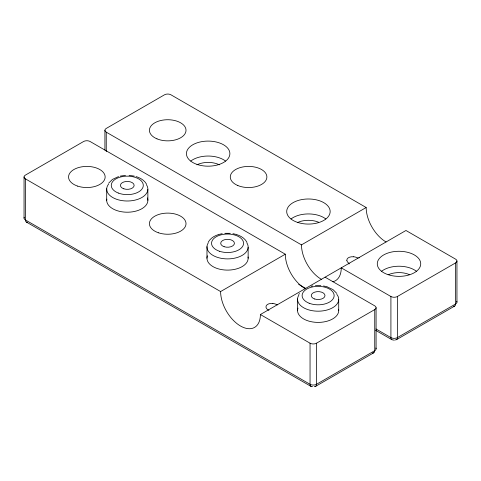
<?xml version="1.0" encoding="UTF-8"?>
<svg xmlns="http://www.w3.org/2000/svg" width="481" height="481" viewBox="0 0 481 481"><rect width="100%" height="100%" fill="white"/><g stroke="black" fill="none" stroke-linecap="round" stroke-linejoin="round"><path stroke-width="0.72" d="M24.05 218.067L24.05 176.984M104.918 130.291L104.918 150.102M106.698 200.324L106.71 188.774M206.974 258.219L206.986 246.669M297.547 310.516L297.559 298.96M376.082 348.797L376.082 307.714M208.171 242.244C210.293 238.329 214.328 235.852 218.488 234.578M298.743 294.534L299.41 293.458M108.562 183.267L112.41 179.431L118.554 176.569M285.299 254.208L90.085 141.498A4.576 2.639 0 0 0 83.616 141.498L25.391 175.114A4.576 2.639 0 0 0 25.391 178.848L220.605 291.558L285.299 254.208A28.132 16.246 60 0 0 305.195 288.66M366.167 207.515L170.953 94.811A4.576 2.639 0 0 0 164.484 94.811L106.259 128.427A4.576 2.639 0 0 0 106.259 132.161L301.473 244.871L366.167 207.515A28.132 16.246 60 0 0 386.063 241.973M220.605 291.558A28.132 16.246 60 0 0 240.5 326.016A28.132 16.246 60 0 0 260.395 314.526L405.958 230.489L455.609 259.157A4.576 2.639 0 0 1 455.609 262.891L455.609 303.98A4.576 2.639 60 0 1 453.264 306.217M260.395 314.526L310.047 343.193A4.576 2.639 0 0 0 316.516 343.193L374.741 309.578A4.576 2.639 0 0 0 374.741 305.844L325.09 277.176M332.816 281.752A28.132 16.246 60 0 0 341.263 267.839L390.915 296.506A4.576 2.639 0 0 0 397.384 296.506L455.609 262.891M315.566 386.375L373.797 352.759M396.44 339.688L454.665 306.072M218.831 234.463L222.186 233.658M120.202 176.118L125.469 175.355M311.051 286.303L312.758 285.954M224.843 233.315L230.279 233.315M315.416 285.606L320.851 285.606M393.753 340.277L394.234 340.271M129.1 175.355L134.367 176.118M232.936 233.658L236.291 234.463M323.509 285.954L326.864 286.754M136.015 176.569C140.296 177.832 144.492 180.321 146.675 184.349M236.634 234.578C240.795 235.852 244.829 238.329 246.951 242.244M327.206 286.868L333.008 289.616L336.856 293.458M298.629 284.313L305.778 288.438M375.968 328.962L390.915 337.596A4.576 2.639 -60 0 0 393.26 339.833M375.607 330.303L391.865 339.688M26.335 222.03L310.997 386.375M338.708 299.651L338.72 310.516M248.136 247.36L248.148 258.219M147.859 189.466L147.871 200.324M456.95 261.021L456.95 302.11M397.384 296.506L397.384 337.596A4.576 2.639 60 0 1 395.039 339.833M390.915 296.506L390.915 337.596A4.576 2.639 0 0 0 397.384 337.596L455.609 303.98A4.576 2.639 0 0 0 456.691 301.238M374.741 309.578L374.741 350.667A4.576 2.639 60 0 1 372.396 352.904M316.516 343.193L316.516 384.283A4.576 2.639 60 0 1 314.171 386.52M310.047 343.193L310.047 384.283A4.576 2.639 -60 0 0 312.56 386.471M106.259 132.161L106.259 151.581M25.391 178.848L25.391 219.937A4.576 2.639 -60 0 0 27.435 222.228M338.612 309.283A20.587 11.887 0 0 1 317.075 322.384A20.587 11.887 0 0 1 297.986 308.08M248.04 256.992A20.587 11.887 0 0 1 226.503 270.094A20.587 11.887 0 0 1 207.413 255.784M147.433 197.889A20.587 11.887 0 0 1 128.343 212.199A20.587 11.887 0 0 1 106.806 199.098M272.865 303.427A6.806 2.784 11.5 0 1 277.345 304.87M272.835 303.481A6.806 4.058 8.8 0 0 265.963 306.992A6.806 4.582 -2.9 0 0 268.933 310.335M336.856 294.372A20.587 11.887 0 0 1 318.867 311.183A20.587 11.887 0 0 1 298.845 295.154M246.849 242.863A20.587 11.887 0 0 1 227.561 258.898A20.587 11.887 0 0 1 208.273 242.863M146.573 184.969A20.587 11.887 0 0 1 126.551 200.998A20.587 11.887 0 0 1 108.556 184.187M24.266 217.268A4.576 2.639 0 0 0 25.391 219.937L310.047 384.283A4.576 2.639 0 0 0 316.516 384.283L374.741 350.667A4.576 2.639 0 0 0 375.865 347.997M321.368 279.323A28.132 16.246 60 0 1 301.473 244.871M349.128 263.943A6.812 4.798 -14.5 0 1 348.623 263.642M349.068 263.293A6.812 4.588 -2.9 0 1 346.837 260.305M359.018 257.684A6.812 3.217 2.4 0 1 359.265 257.84M353.733 256.734A6.812 2.82 11.3 0 1 358.02 258.056M346.831 260.305A6.806 4.058 8.8 0 1 353.703 256.794M190.759 161.063A21.729 12.548 0 0 1 225.547 161.063M196.921 164.827A17.154 9.903 0 0 1 219.384 164.827M291.035 218.957A21.729 12.548 0 0 1 325.823 218.957M298.148 222.282A17.154 9.903 0 0 1 318.711 222.282M381.607 271.248A21.729 12.548 0 0 1 416.396 271.248M388.72 274.573A17.154 9.903 0 0 1 409.283 274.573M314.7 299.002A6.86 3.962 0 0 0 324.994 295.575A6.86 3.962 0 0 0 314.7 292.141A6.86 3.962 0 0 0 314.7 299.002M224.128 246.711A6.86 3.962 0 0 0 234.421 243.278A6.86 3.962 0 0 0 224.128 239.851A6.86 3.962 0 0 0 224.128 246.711M123.851 188.817A6.86 3.962 0 0 0 134.145 185.383A6.86 3.962 0 0 0 123.851 181.956A6.86 3.962 0 0 0 123.851 188.817M158.568 232.822A18.296 10.564 0 0 0 186.015 223.671A18.296 10.564 0 0 0 158.568 214.52A18.296 10.564 0 0 0 158.568 232.822M77.7 186.129A18.296 10.564 0 0 0 105.147 176.984A18.296 10.564 0 0 0 77.7 167.833A18.296 10.564 0 0 0 77.7 186.129M309.157 303.228A16.011 9.241 0 0 0 334.103 296.23A16.011 9.241 0 0 0 311.135 287.259A16.011 9.241 0 0 0 309.157 303.228M219.558 251.286A16.011 9.241 0 0 0 243.572 243.278A16.011 9.241 0 0 0 219.558 235.275A16.011 9.241 0 0 0 219.558 251.286M118.308 193.043A16.011 9.241 0 0 0 143.254 186.045A16.011 9.241 0 0 0 120.286 177.074A16.011 9.241 0 0 0 118.308 193.043M237.848 185.54A18.296 10.564 0 0 0 266.787 178.072A18.296 10.564 0 0 0 241.125 167.334A18.296 10.564 0 0 0 237.848 185.54M156.98 138.847A18.296 10.564 0 0 0 185.919 131.385A18.296 10.564 0 0 0 160.257 120.647A18.296 10.564 0 0 0 156.98 138.847M197.288 164.502A21.729 12.548 0 0 0 229.882 153.637A21.729 12.548 0 0 0 197.288 142.773A21.729 12.548 0 0 0 197.288 164.502M297.565 222.396A21.729 12.548 0 0 0 330.158 211.532A21.729 12.548 0 0 0 297.565 200.667A21.729 12.548 0 0 0 297.565 222.396M388.137 274.687A21.729 12.548 0 0 0 420.731 263.822A21.729 12.548 0 0 0 388.137 252.958A21.729 12.548 0 0 0 388.137 274.687"/></g></svg>
